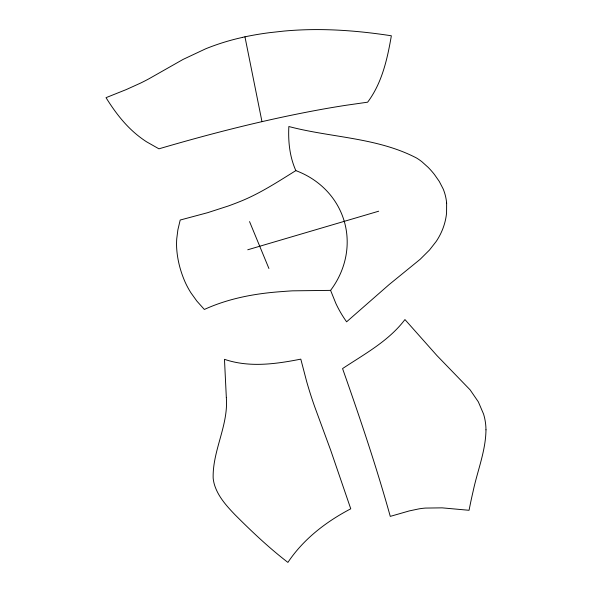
<?xml version="1.0" encoding="UTF-8"?>
<svg xmlns="http://www.w3.org/2000/svg" width="592" height="592" viewBox="0 0 592 592"><rect width="100%" height="100%" fill="white"/><g stroke="black" fill="none" stroke-linecap="round" stroke-linejoin="round"><path stroke-width="0.89" d="M446.634 203.167A56.854 51.941 -17.6 0 0 443.156 188.907L439.264 181.411L434.432 174.492A97.488 89.059 -17.6 0 0 428.142 167.351L421.926 161.749A60.155 54.96 -17.6 0 0 416.531 158.005C377.134 137.433 331.098 137.699 288.844 126.518C288.237 138.735 289.14 151.167 292.899 162.867A94.861 86.661 -17.6 0 0 295.837 170.614C277.552 181.966 259.377 193.902 239.264 201.828A277.315 253.339 -17.6 0 1 228.083 206.068L207.54 212.713L180.197 220.032L177.889 229.763L176.742 238.791A89.029 81.333 -17.6 0 0 176.623 247.301C177.237 259.266 180.294 271.077 185.096 282.036A101.979 93.159 -17.6 0 0 190.95 292.855L196.87 301.099L204.344 309.461C228.934 298.227 255.692 293.366 282.495 291.545A314.389 287.209 -17.6 0 1 292.566 290.835L330.588 290.369L335.901 303.526A137.943 126.022 -17.6 0 0 346.609 321.819L389.166 284.552L420.209 259.259L429.54 249.965L436.208 241.432A67.244 61.435 -17.6 0 0 446.568 212.942L446.642 203.167M247.752 249.78L378.673 211.211M242.483 37.363L244.955 36.822A281.703 257.35 -17.6 0 1 269.811 32.641L284.315 31.043A339.719 310.349 -17.6 0 1 307.662 29.704C335.679 29.008 363.688 31.539 391.356 35.779C387.36 58.971 382.025 82.991 367.632 102.187L346.461 105.213A912.982 834.047 -17.6 0 0 327.036 108.395C270.233 118.407 214.26 132.601 158.937 148.821L146.446 141.74A118.459 108.218 -17.6 0 1 135.524 133.585C123.632 123.484 114.226 110.845 106.027 97.665L126.274 89.57L140.718 83.021A203.722 186.11 -17.6 0 0 149.125 78.692L183.083 59.415L205.75 48.766A210.382 192.193 -17.6 0 1 242.491 37.407M249.543 221.593L268.916 268.487M244.955 36.822L261.975 121.656M295.837 170.614A88.127 80.505 -17.6 0 1 330.588 290.369M485.973 429.799C485.743 450.919 477.433 470.795 473.134 491.227A561.334 512.805 -17.6 0 0 470.714 502.105L469.049 510.289L442.143 507.855L425.308 508.077A81.755 74.688 -17.6 0 0 419.121 508.839L409.301 510.911L390.269 516.379C376.364 466.503 359.781 417.39 342.561 368.579C364.561 353.994 388.722 341.029 404.943 319.562L436.926 355.555L470.107 389.847L478.343 401.864L483.575 414.082A65.816 60.132 -17.6 0 1 485.869 426.817L485.973 429.799M226.329 397.513C228.564 425.345 212.447 450.556 213.164 478.092A43.312 39.568 -17.6 0 0 214.607 485.225C218.344 496.866 226.773 506.182 235.083 514.825C251.829 531.601 269.094 547.948 287.912 562.4C303.481 539.046 326.111 521.7 350.76 508.809L330.728 450.357L314.692 406.726A505.657 461.945 -17.6 0 1 306.597 381.315L300.803 359.137C275.739 364.073 249.262 367.787 224.472 359.322L226.329 397.513"/></g></svg>
